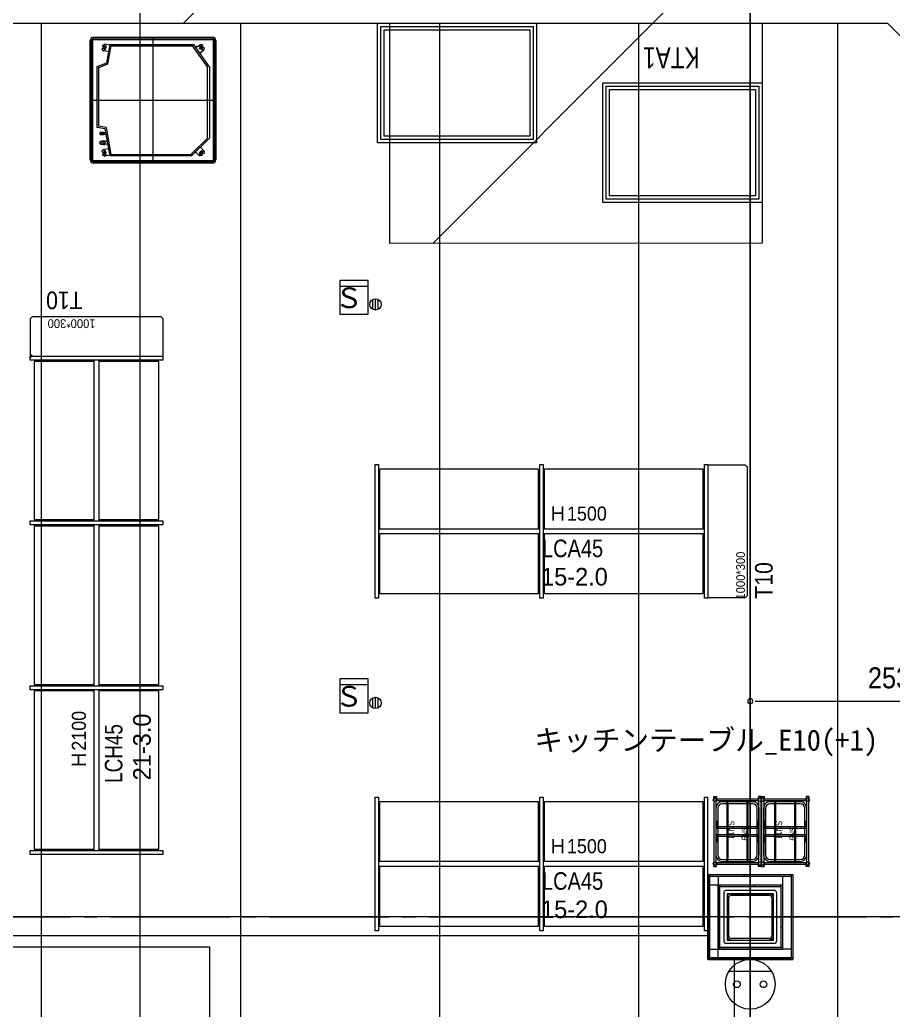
# Model space of a CAD drawing. Units: millimetres at full size, sheet at 1:100. Extents: x 3352 to 127672, y -40372 to 101181.
# Drawn here: x 46466 to 53047, y -10166 to -2707 of the extents above; entities that cross this region are included whole.
import ezdxf
from ezdxf.enums import TextEntityAlignment as Align

# ---------------------------------------------------------------- set-up
doc = ezdxf.new("R2010")
doc.units = ezdxf.units.MM
doc.header["$LTSCALE"] = 100
doc.linetypes.add('CHAIN2', pattern=[12, 9, -1, 1, -1])
doc.layers.add('0-0', color=134, linetype='Continuous', lineweight=18)
doc.styles.add('Geneva', font='')
doc.styles.add('MS UI Gothic', font='')
doc.styles.add('ＭＳ ゴシック', font='')
doc.styles.get('Geneva').set_extended_font_data('Geneva')
doc.styles.get('MS UI Gothic').set_extended_font_data('MS UI Gothic')
doc.styles.get('ＭＳ ゴシック').set_extended_font_data('MS Gothic')

msp = doc.modelspace()

# ---------------------------------------------------------------- linework, layer by layer
at = {"layer": '0-0', "color": 47}
for p, q in [((47369.8, 13184.6), (47369.8, -34300.8)), ((51969.8, 11057), (51969.8, -18478.1)), ((46996.3, -3761.5), (46996.1, -2864.1)), ((47021.1, -2839.1), (47918.7, -2839.1)), ((47121.3, -3032.2), (47145.9, -2892.9)), ((47145.9, -2892.9), (47774, -2892.9)), ((47774, -2892.9), (47897.4, -3069.2)), ((47943.7, -2864.1), (47943.7, -3761.8)), ((47049.9, -3058.2), (47121.3, -3032.2)), ((47049.9, -3518.1), (47049.9, -3058.2)), ((47897.4, -3595.4), (47897.4, -3069.2)), ((47109.9, -3528.7), (47049.9, -3518.1)), ((47145.9, -3732.9), (47109.9, -3528.7)), ((47897.4, -3595.4), (47759.8, -3732.9)), ((47918.7, -3786.8), (47021.3, -3786.5)), ((47759.8, -3732.9), (47145.9, -3732.9)), ((51649.8, -9143.3), (51649.8, -9783.3)), ((51649.8, -9143.3), (52289.8, -9143.3)), ((51662.3, -9155.8), (51662.3, -9770.8)), ((51662.3, -9155.8), (52277.3, -9155.8)), ((52277.3, -9155.8), (52277.3, -9770.8)), ((52289.8, -9143.3), (52289.8, -9783.3)), ((51727.3, -9220.8), (51727.3, -9705.8)), ((51727.3, -9220.8), (52212.3, -9220.8)), ((52212.3, -9220.8), (52212.3, -9705.8)), ((51806.8, -9320.3), (51806.8, -9606.3)), ((51826.8, -9288.3), (52112.8, -9288.3)), ((51826.8, -9300.3), (52112.8, -9300.3)), ((52132.8, -9320.3), (52132.8, -9606.3)), ((52112.8, -9626.3), (51826.8, -9626.3)), ((51727.3, -9705.8), (52212.3, -9705.8)), ((51649.8, -9783.3), (52289.8, -9783.3)), ((51662.3, -9770.8), (52277.3, -9770.8))]:
    msp.add_line(p, q, dxfattribs=at)
at = {"layer": '0-0'}
for p, q in [((51969.8, -18478.1), (51969.8, 11057)), ((34258.6, -2733.3), (53005.2, -2733.3)), ((34258.6, -2733.3), (53005.2, -2733.3)), ((34258.6, -2733.3), (53005.2, -2733.3)), ((50360.4, -2733.3), (50360.4, -3633.3)), ((52035.4, -4058.3), (50885.4, -4058.3)), ((52010.4, -4033.3), (50910.4, -4033.3)), ((48878.6, -4712.7), (49090.7, -4712.7)), ((49125, -4887.3), (49125, -4813.8)), ((49146.2, -4893), (49146.2, -4808.1)), ((49167.4, -4887.3), (49167.4, -4813.8)), ((47024.8, -5267.5), (47024.8, -6483.5)), ((47064.8, -6483.5), (47064.8, -5267.5)), ((49142.8, -6057.1), (49167.8, -6057.1)), ((49167.8, -6057.1), (49167.8, -7062.1)), ((46574.8, -6471.5), (47024.8, -6471.5)), ((47024.8, -6508.5), (47024.8, -7724.5)), ((47064.8, -7724.5), (47064.8, -6508.5)), ((49167.8, -6539.6), (50383.8, -6539.6)), ((50408.8, -6539.6), (51624.8, -6539.6)), ((50383.8, -6579.6), (49167.8, -6579.6)), ((49179.8, -7029.6), (49179.8, -6579.6)), ((51624.8, -6579.6), (50408.8, -6579.6)), ((50420.8, -7029.6), (50420.8, -6579.6)), ((46574.8, -7712.5), (47024.8, -7712.5)), ((47024.8, -7749.5), (47024.8, -8965.5)), ((47064.8, -7712.5), (47514.8, -7712.5)), ((47064.8, -8965.5), (47064.8, -7749.5)), ((48878.6, -7713.7), (49090.7, -7713.7)), ((49125, -7888.3), (49125, -7814.8)), ((49146.2, -7894), (49146.2, -7809.1)), ((49167.4, -7888.3), (49167.4, -7814.8)), ((52046, -7839.6), (54429, -7839.6)), ((51624.8, -8562.1), (51649.8, -8562.1)), ((51649.8, -9783.3), (51649.8, -8562.1)), ((52032.9, -8575.6), (51714.1, -8575.6)), ((51714.5, -8566.1), (51716.5, -8566.1)), ((52032.4, -8556.6), (52032.4, -8572.3)), ((52054.4, -8559.1), (52052.4, -8559.1)), ((52052.4, -8566.1), (52054.4, -8566.1)), ((52054.4, -8572.3), (52054.4, -8556.6)), ((52392.8, -8575.6), (52074, -8575.6)), ((52074.4, -8566.1), (52076.4, -8566.1)), ((52412.3, -8566.1), (52414.3, -8566.1)), ((49179.8, -9044.6), (49179.8, -8594.6)), ((51710.5, -8645.6), (51710.5, -8995.6)), ((51714.1, -8585.6), (52032.9, -8585.6)), ((51725.5, -8645.6), (51725.5, -8995.6)), ((51986.5, -8595.6), (51760.5, -8595.6)), ((51986.5, -8610.6), (51760.5, -8610.6)), ((51793.5, -8585.6), (51793.5, -9055.6)), ((51803.5, -9055.6), (51803.5, -8585.6)), ((51943.5, -8585.6), (51943.5, -9055.6)), ((51953.5, -9055.6), (51953.5, -8585.6)), ((52021.5, -8995.6), (52021.5, -8645.6)), ((52036.5, -8995.6), (52036.5, -8645.6)), ((52070.4, -8645.6), (52070.4, -8995.6)), ((52074, -8585.6), (52392.8, -8585.6)), ((52085.4, -8645.6), (52085.4, -8995.6)), ((52346.4, -8595.6), (52120.4, -8595.6)), ((52346.4, -8610.6), (52120.4, -8610.6)), ((52153.4, -8585.6), (52153.4, -9055.6)), ((52163.4, -9055.6), (52163.4, -8585.6)), ((52303.4, -8585.6), (52303.4, -9055.6)), ((52313.4, -9055.6), (52313.4, -8585.6)), ((52381.4, -8995.6), (52381.4, -8645.6)), ((52396.4, -8995.6), (52396.4, -8645.6)), ((46574.8, -8953.5), (47024.8, -8953.5)), ((49167.8, -9044.6), (50383.8, -9044.6)), ((50383.8, -9084.6), (49167.8, -9084.6)), ((49179.8, -9534.6), (49179.8, -9084.6)), ((50408.8, -9044.6), (51624.8, -9044.6)), ((51624.8, -9084.6), (50408.8, -9084.6)), ((50420.8, -9534.6), (50420.8, -9084.6)), ((52032.9, -9055.6), (51714.1, -9055.6)), ((51714.1, -9065.6), (52032.9, -9065.6)), ((51714.5, -9082.1), (51716.5, -9082.1)), ((51760.5, -9030.6), (51986.5, -9030.6)), ((51760.5, -9045.6), (51986.5, -9045.6)), ((52054.4, -9075.1), (52052.4, -9075.1)), ((52052.4, -9082.1), (52054.4, -9082.1)), ((52054.4, -9084.6), (52054.4, -9069)), ((52392.8, -9055.6), (52074, -9055.6)), ((52074, -9065.6), (52392.8, -9065.6)), ((52074.4, -9082.1), (52076.4, -9082.1)), ((52120.4, -9030.6), (52346.4, -9030.6)), ((52120.4, -9045.6), (52346.4, -9045.6)), ((52412.3, -9082.1), (52414.3, -9082.1)), ((51649.8, -9143.3), (52289.8, -9143.3)), ((51649.8, -9155.8), (51662.3, -9155.8)), ((51662.3, -9155.8), (51662.3, -9143.3)), ((51662.3, -9770.8), (51662.3, -9155.8)), ((51662.3, -9155.8), (52277.3, -9155.8)), ((51727.3, -9155.8), (51727.3, -9220.8)), ((51929.4, -9155.8), (51916.9, -9143.3)), ((52212.3, -9155.8), (52212.3, -9220.8)), ((52277.3, -9150.2), (52270.4, -9143.3)), ((52277.3, -9143.3), (52277.3, -9155.8)), ((52277.3, -9155.8), (52277.3, -9770.8)), ((52289.8, -9143.3), (52289.8, -9783.3)), ((51662.3, -9220.8), (51727.3, -9220.8)), ((51727.3, -9705.8), (51727.3, -9220.8)), ((51727.3, -9220.8), (52212.3, -9220.8)), ((51727.3, -9233.3), (51739.8, -9233.3)), ((51739.8, -9220.8), (51739.8, -9233.3)), ((51739.8, -9693.3), (51739.8, -9233.3)), ((51739.8, -9233.3), (52199.8, -9233.3)), ((52006.9, -9233.3), (51994.4, -9220.8)), ((52199.8, -9220.8), (52199.8, -9233.3)), ((52199.8, -9233.3), (52199.8, -9693.3)), ((52212.3, -9220.8), (52212.3, -9705.8)), ((51739.8, -9300), (51727.3, -9312.5)), ((51769.8, -9283.3), (51769.8, -9643.3)), ((52149.8, -9263.3), (51789.8, -9263.3)), ((52169.8, -9643.3), (52169.8, -9283.3)), ((91067.1, -9463.3), (18347.6, -9463.3)), ((91067.1, -9463.3), (18347.6, -9463.3)), ((91067.1, -9463.3), (18347.6, -9463.3)), ((91067.1, -9463.3), (18347.6, -9463.3)), ((91067.1, -9463.3), (18347.6, -9463.3)), ((91067.1, -9463.3), (18347.6, -9463.3)), ((52277.3, -9469.6), (52289.8, -9457.1)), ((52199.8, -9547.1), (52212.3, -9534.6)), ((51727.3, -9693.3), (51739.8, -9693.3)), ((52199.8, -9693.3), (51739.8, -9693.3)), ((51739.8, -9705.8), (51739.8, -9693.3)), ((52149.8, -9663.3), (51789.8, -9663.3)), ((52212.3, -9693.3), (52199.8, -9693.3)), ((51662.3, -9705.8), (51727.3, -9705.8)), ((52212.3, -9705.8), (51727.3, -9705.8)), ((51727.3, -9770.8), (51727.3, -9705.8)), ((52277.3, -9705.8), (52212.3, -9705.8)), ((51662.3, -9770.8), (51649.8, -9770.8)), ((52289.8, -9783.3), (51649.8, -9783.3)), ((52277.3, -9770.8), (51662.3, -9770.8)), ((51662.3, -9783.3), (51662.3, -9770.8)), ((52289.8, -9770.8), (52277.3, -9770.8))]:
    msp.add_line(p, q, dxfattribs=at)
at = {"layer": '0-0', "linetype": 'CHAIN2'}
for p, q in [((51969.8, 11057), (51969.8, -18478.1)), ((18347.6, -9463.3), (91067.1, -9463.3)), ((18347.6, -9463.3), (91067.1, -9463.3))]:
    msp.add_line(p, q, dxfattribs=at)
at = {"layer": '0-0', "color": 253}
for p, q in [((47699.9, -2733.3), (49799.9, -633.3)), ((51943.5, -8877.9), (51953.5, -8867.9))]:
    msp.add_line(p, q, dxfattribs=at)
at = {"layer": '0-0', "color": 140}
for p, q in [((47699.9, -2733.3), (49799.9, -633.3)), ((51235.4, -2733.3), (53335.4, -633.3))]:
    msp.add_line(p, q, dxfattribs=at)
at = {"layer": '0-0', "color": 254}
for p, q in [((46630.5, -14593.3), (46630.5, -2733.3)), ((48130.5, -14593.3), (48130.5, -2733.3)), ((49630.5, -14593.3), (49630.5, -2733.3)), ((51130.5, -14593.3), (51130.5, -2733.3)), ((52630.5, -14593.3), (52630.5, -2733.3)), ((46545.8, -5224.3), (46563.9, -5242.5))]:
    msp.add_line(p, q, dxfattribs=at)
at = {"layer": '0-0', "color": 3}
for p, q in [((49577.9, -4390.8), (51235.4, -2733.3)), ((43289.8, -9603.3), (51649.8, -9603.3)), ((51849.8, -9783.3), (51849.8, -14593.3))]:
    msp.add_line(p, q, dxfattribs=at)
at = {"layer": '0-0', "color": 4}
for p, q in [((47007, -3761), (47007, -2865.1)), ((47022, -2850.1), (47917.7, -2850.1)), ((47090.5, -2908.7), (47092.6, -2896.9)), ((47092.5, -2909), (47090.5, -2908.7)), ((47092.6, -2896.9), (47094.6, -2897.2)), ((47112, -2897.9), (47105, -2937.4)), ((47144.9, -2898.5), (47107.1, -2891.8)), ((47130.6, -3040), (47154.7, -2903.4)), ((47154.7, -2903.4), (47768.5, -2903.4)), ((47469.9, -3786.6), (47469.9, -2839.1)), ((47879.4, -3061.8), (47768.5, -2903.4)), ((47802.3, -2909), (47803.9, -2907.8)), ((47803.9, -2907.8), (47822.3, -2895)), ((47820.7, -2903), (47842.8, -2934.7)), ((47826, -2894.1), (47834.4, -2895.6)), ((47833.5, -2910.9), (47831.5, -2908)), ((47837.5, -2893.4), (47844.4, -2903.3)), ((47932.7, -2865.1), (47932.7, -3761)), ((47086.5, -2931.3), (47088.6, -2919.5)), ((47095.1, -2939), (47090.2, -2932)), ((47090.6, -2919.9), (47101.7, -2921.8)), ((47118.8, -2919.3), (47093, -2914.7)), ((47136.2, -2947.7), (47098.4, -2941)), ((47101.7, -2921.8), (47101.1, -2925.3)), ((47112.9, -2927.4), (47116, -2909.6)), ((47801.9, -2909.2), (47790.8, -2917)), ((47844.1, -2910.2), (47818.4, -2928.2)), ((47819.5, -2958), (47851, -2935.9)), ((47821.7, -2914.9), (47832, -2929.7)), ((47854.5, -2924.3), (47853, -2932.7)), ((47856, -2923.3), (47854.5, -2924.3)), ((47060.4, -3065.6), (47130.6, -3040)), ((47060.4, -3509.3), (47060.4, -3065.6)), ((47879.4, -3598.5), (47879.4, -3061.8)), ((46996.2, -3312.9), (47943.7, -3312.9)), ((47118.9, -3519.6), (47060.4, -3509.3)), ((47072.6, -3556.6), (47069.9, -3559.3)), ((47069.9, -3559.3), (47069.9, -3567.3)), ((47074.7, -3556.6), (47072.6, -3556.6)), ((47075.9, -3555.4), (47074.7, -3556.6)), ((47074.7, -3556.6), (47074.7, -3570.1)), ((47074.7, -3570.1), (47075.9, -3571.3)), ((47086.4, -3555.4), (47075.9, -3555.4)), ((47075.9, -3571.3), (47086.4, -3571.3)), ((47086.6, -3561.3), (47086.4, -3559.1)), ((47086.4, -3559.1), (47086.4, -3567.6)), ((47086.4, -3567.3), (47086.6, -3565.3)), ((47086.4, -3567.6), (47086.4, -3571.8)), ((47086.4, -3571.8), (47087.1, -3571.8)), ((47087.1, -3563.3), (47086.6, -3561.3)), ((47087.1, -3554.8), (47096.6, -3554.8)), ((47087.1, -3571.8), (47096.6, -3571.8)), ((47097.4, -3554.8), (47096.6, -3554.8)), ((47097.4, -3559.4), (47097.1, -3561.4)), ((47097.2, -3565.4), (47097.4, -3567.6)), ((47097.4, -3554.8), (47097.4, -3559.1)), ((47115.1, -3558.6), (47097.4, -3558.6)), ((47097.4, -3559.1), (47097.4, -3559.4)), ((47097.4, -3559.1), (47097.4, -3567.6)), ((47097.4, -3567.6), (47097.4, -3571.8)), ((47097.4, -3568.1), (47116.8, -3568.1)), ((47154.7, -3722.4), (47118.9, -3519.6)), ((47072.6, -3623.5), (47069.9, -3626.2)), ((47069.9, -3626.2), (47069.9, -3639.7)), ((47069.9, -3639.7), (47072.6, -3642.5)), ((47072.6, -3642.5), (47075.9, -3642.5)), ((47075.9, -3623.5), (47075.9, -3628.4)), ((47075.9, -3628.4), (47075.9, -3642.5)), ((47075.9, -3642.5), (47077.5, -3644.1)), ((47092.9, -3621.9), (47077.5, -3621.9)), ((47077.5, -3621.9), (47077.5, -3644.1)), ((47077.5, -3644.1), (47092.9, -3644.1)), ((47093.9, -3619.3), (47092.9, -3621)), ((47092.9, -3622.7), (47092.9, -3621)), ((47092.9, -3622.7), (47092.9, -3633.2)), ((47092.9, -3632.7), (47093.2, -3629.5)), ((47092.9, -3633.2), (47092.9, -3643.5)), ((47092.9, -3645), (47093.9, -3646.7)), ((47093.2, -3629.5), (47093.9, -3626.3)), ((47093.9, -3619.1), (47093.9, -3619.3)), ((47093.9, -3626.3), (47105.8, -3626.3)), ((47093.9, -3640.1), (47105.8, -3640.1)), ((47093.9, -3646.9), (47105.8, -3646.9)), ((47105.8, -3619.3), (47105.8, -3619.1)), ((47105.8, -3626.3), (47106.6, -3629.7)), ((47106.9, -3621), (47105.9, -3619.3)), ((47105.9, -3646.7), (47106.9, -3645)), ((47106.6, -3629.7), (47106.9, -3633.2)), ((47106.9, -3621), (47106.9, -3622.7)), ((47106.9, -3622.7), (47106.9, -3633.2)), ((47107.6, -3625.1), (47106.9, -3624.3)), ((47126.8, -3625.1), (47106.9, -3625.1)), ((47106.9, -3633.2), (47106.9, -3643.5)), ((47106.9, -3640.9), (47129.6, -3640.9)), ((47106.9, -3643.5), (47106.9, -3645)), ((47755.4, -3722.4), (47879.4, -3598.5)), ((47086.5, -3694.6), (47088.5, -3694.2)), ((47088.6, -3706.4), (47086.5, -3694.6)), ((47088.5, -3694.2), (47090.2, -3693.9)), ((47090.6, -3706), (47088.6, -3706.4)), ((47090.2, -3693.9), (47095.1, -3686.9)), ((47090.5, -3717.2), (47092.5, -3716.9)), ((47092.6, -3729), (47090.5, -3717.2)), ((47101.7, -3704.1), (47090.6, -3706)), ((47119.3, -3706.6), (47095.4, -3710.8)), ((47136.2, -3678.2), (47098.4, -3684.9)), ((47101.1, -3700.6), (47101.7, -3704.1)), ((47105.1, -3689), (47112, -3727.8)), ((47144.9, -3727.4), (47107.1, -3734.1)), ((47116, -3716.3), (47112.9, -3698.5)), ((47154.7, -3722.4), (47186.9, -3722.4)), ((47186.9, -3722.4), (47755.4, -3722.4)), ((47791.1, -3701.7), (47818.2, -3728.9)), ((47845.6, -3693.1), (47818.3, -3720.4)), ((47833.8, -3696.4), (47821.1, -3709.1)), ((47823.3, -3698.6), (47840.1, -3715.4)), ((47826.4, -3666.3), (47853.6, -3693.5)), ((47829.6, -3717.6), (47832.1, -3715.1)), ((47832.1, -3715.1), (47840.1, -3723.1)), ((47841.5, -3724.5), (47833, -3733)), ((47839.9, -3707.3), (47842.3, -3704.9)), ((47847.8, -3715.3), (47839.9, -3707.3)), ((47840.1, -3723.1), (47841.5, -3724.5)), ((47849.3, -3716.7), (47847.8, -3715.3)), ((47857.7, -3708.3), (47849.3, -3716.7)), ((47855.1, -3697), (47855.1, -3705.6)), ((47855.1, -3705.6), (47856.3, -3706.8)), ((47856.3, -3706.8), (47857.7, -3708.3)), ((47917.7, -3776), (47022, -3776)), ((47830.3, -3730.3), (47821.8, -3730.3)), ((51769.8, -9283.3), (51769.8, -9643.3)), ((52149.8, -9263.3), (51789.8, -9263.3)), ((52169.8, -9643.3), (52169.8, -9283.3)), ((52149.8, -9663.3), (51789.8, -9663.3))]:
    msp.add_line(p, q, dxfattribs=at)
at = {"layer": '0-0', "color": 8}
for p, q in [((46542.3, -5255.6), (46555.4, -5242.5)), ((52007.9, -7839.6), (52046, -7839.6)), ((52051.8, -8571.6), (52052.4, -8571))]:
    msp.add_line(p, q, dxfattribs=at)
at = {"layer": '0-0', "color": 6}
for p, q in [((43289.8, -9603.3), (51649.8, -9603.3)), ((51849.8, -9783.3), (51849.8, -14593.3))]:
    msp.add_line(p, q, dxfattribs=at)
at = {"layer": '0-0', "color": 230}
msp.add_line((51811.2, -9870.8), (52128.4, -9870.8), dxfattribs=at)
at = {"layer": '0-0', "color": 150}
msp.add_lwpolyline([(34258.6, -2733.3), (53005.2, -2733.3), (54505.2, -4233.3), (54505.2, -14593.3), (56605.2, -14593.3), (56605.2, -2733.3), (54505.2, -633.3), (32775.8, -633.3)], dxfattribs=at)
at = {"layer": '0-0'}
for points in [[(34258.6, -2733.3), (53005.2, -2733.3), (54505.2, -4233.3), (54505.2, -14593.3), (32755.8, -14593.3), (32755.8, -4236.2)], [(50360.4, -3633.3), (49160.4, -3633.3), (49160.4, -2733.3)], [(52060.4, -4083.3), (50860.4, -4083.3), (50860.4, -3183.3), (52060.4, -3183.3)], [(50885.4, -4058.3), (50885.4, -3208.3), (52035.4, -3208.3), (52035.4, -4058.3)], [(50910.4, -4033.3), (50910.4, -3233.3), (52010.4, -3233.3), (52010.4, -4033.3)], [(46545.8, -5242.5), (46545.8, -4957.5), (46560.8, -4942.5), (47528.8, -4942.5), (47543.8, -4957.5), (47543.8, -5242.5)], [(47024.8, -5279.5), (46574.8, -5279.5), (46574.8, -6471.5)], [(47064.8, -6471.5), (47514.8, -6471.5), (47514.8, -5279.5), (47064.8, -5279.5)], [(49167.8, -7062.1), (49142.8, -7062.1), (49142.8, -6057.1)], [(49179.8, -6539.6), (49179.8, -6089.6), (50371.8, -6089.6), (50371.8, -6539.6)], [(50420.8, -6539.6), (50420.8, -6089.6), (51612.8, -6089.6), (51612.8, -6539.6)], [(51649.8, -7058.6), (51934.8, -7058.6), (51949.8, -7043.6), (51949.8, -6075.6), (51934.8, -6060.6), (51649.8, -6060.6)], [(47024.8, -6520.5), (46574.8, -6520.5), (46574.8, -7712.5)], [(47514.8, -7712.5), (47514.8, -6520.5), (47064.8, -6520.5)], [(50371.8, -6579.6), (50371.8, -7029.6), (49179.8, -7029.6)], [(51612.8, -6579.6), (51612.8, -7029.6), (50420.8, -7029.6)], [(47024.8, -7761.5), (46574.8, -7761.5), (46574.8, -8953.5)], [(47064.8, -8953.5), (47514.8, -8953.5), (47514.8, -7761.5), (47064.8, -7761.5)], [(51649.8, -9567.1), (51624.8, -9567.1), (51624.8, -8562.1)], [(51694.5, -8559.1), (51692.5, -8559.1), (51692.5, -8566.1), (51694.5, -8566.1)], [(51694.5, -8572.3), (51694.5, -8556.6), (51714.5, -8556.6), (51714.5, -8572.3)], [(51716.5, -8566.1), (51716.5, -8559.1), (51714.5, -8559.1)], [(52032.4, -8559.1), (52030.4, -8559.1), (52030.4, -8566.1), (52032.4, -8566.1)], [(52052.4, -8572.3), (52052.4, -8556.6), (52032.4, -8556.6)], [(52054.4, -8556.6), (52074.4, -8556.6), (52074.4, -8572.3)], [(52076.4, -8566.1), (52076.4, -8559.1), (52074.4, -8559.1)], [(52392.3, -8559.1), (52390.3, -8559.1), (52390.3, -8566.1), (52392.3, -8566.1)], [(52412.3, -8572.3), (52412.3, -8556.6), (52392.3, -8556.6), (52392.3, -8572.3)], [(52414.3, -8566.1), (52414.3, -8559.1), (52412.3, -8559.1)], [(49179.8, -8594.6), (50371.8, -8594.6), (50371.8, -9044.6)], [(50420.8, -9044.6), (50420.8, -8594.6), (51612.8, -8594.6), (51612.8, -9044.6)], [(50371.8, -9084.6), (50371.8, -9534.6), (49179.8, -9534.6)], [(51612.8, -9084.6), (51612.8, -9534.6), (50420.8, -9534.6)], [(51694.5, -9075.1), (51692.5, -9075.1), (51692.5, -9082.1), (51694.5, -9082.1)], [(51694.5, -9069), (51694.5, -9084.6), (51714.5, -9084.6), (51714.5, -9069)], [(51716.5, -9082.1), (51716.5, -9075.1), (51714.5, -9075.1)], [(52032.4, -9075.1), (52030.4, -9075.1), (52030.4, -9082.1), (52032.4, -9082.1)], [(52052.4, -9069), (52052.4, -9084.6), (52032.4, -9084.6), (52032.4, -9069)], [(52054.4, -9084.6), (52074.4, -9084.6), (52074.4, -9069)], [(52076.4, -9082.1), (52076.4, -9075.1), (52074.4, -9075.1)], [(52392.3, -9075.1), (52390.3, -9075.1), (52390.3, -9082.1), (52392.3, -9082.1)], [(52412.3, -9069), (52412.3, -9084.6), (52392.3, -9084.6), (52392.3, -9069)], [(52414.3, -9082.1), (52414.3, -9075.1), (52412.3, -9075.1)]]:
    msp.add_lwpolyline(points, dxfattribs=at)
for points in [[(50335.4, -3608.3), (49185.4, -3608.3), (49185.4, -2758.3), (50335.4, -2758.3)], [(50310.4, -3583.3), (49210.4, -3583.3), (49210.4, -2783.3), (50310.4, -2783.3)], [(48878.6, -4670.2), (48878.6, -4924.8), (49090.7, -4924.8), (49090.7, -4670.2)], [(47547.3, -5267.5), (47547.3, -5242.5), (46542.3, -5242.5), (46542.3, -5267.5)], [(50383.8, -6057.1), (50408.8, -6057.1), (50408.8, -7062.1), (50383.8, -7062.1)], [(51624.8, -6057.1), (51649.8, -6057.1), (51649.8, -7062.1), (51624.8, -7062.1)], [(47547.3, -6508.5), (47547.3, -6483.5), (46542.3, -6483.5), (46542.3, -6508.5)], [(48878.6, -7671.3), (48878.6, -7925.8), (49090.7, -7925.8), (49090.7, -7671.3)], [(47547.3, -7749.5), (47547.3, -7724.5), (46542.3, -7724.5), (46542.3, -7749.5)], [(49142.8, -8562.1), (49167.8, -8562.1), (49167.8, -9567.1), (49142.8, -9567.1)], [(50383.8, -8562.1), (50408.8, -8562.1), (50408.8, -9567.1), (50383.8, -9567.1)], [(51714.1, -9070.6), (51714.1, -8570.6), (51695, -8570.6), (51695, -9070.6)], [(52052, -9070.6), (52052, -8570.6), (52032.9, -8570.6), (52032.9, -9070.6)], [(52074, -9070.6), (52074, -8570.6), (52054.9, -8570.6), (52054.9, -9070.6)], [(52411.9, -9070.6), (52411.9, -8570.6), (52392.8, -8570.6), (52392.8, -9070.6)], [(51724.9, -8785.6), (51720.4, -8744.6), (51710.5, -8745.6), (51716, -8795.6), (52031, -8795.6), (52036.5, -8745.6), (52026.5, -8744.6), (52022, -8785.6)], [(52084.8, -8785.6), (52080.3, -8744.6), (52070.4, -8745.6), (52075.9, -8795.6), (52390.9, -8795.6), (52396.4, -8745.6), (52386.4, -8744.6), (52381.9, -8785.6)], [(51710.5, -8895.6), (51720.4, -8896.7), (51724.9, -8855.6), (52022, -8855.6), (52026.5, -8896.7), (52036.5, -8895.6), (52031, -8845.6), (51716, -8845.6)], [(52070.4, -8895.6), (52080.3, -8896.7), (52084.8, -8855.6), (52381.9, -8855.6), (52386.4, -8896.7), (52396.4, -8895.6), (52390.9, -8845.6), (52075.9, -8845.6)], [(47547.3, -8990.5), (47547.3, -8965.5), (46542.3, -8965.5), (46542.3, -8990.5)], [(51794.8, -9288.3), (51794.8, -9638.3), (52144.8, -9638.3), (52144.8, -9288.3)]]:
    msp.add_lwpolyline(points, close=True, dxfattribs=at)
at = {"layer": '0-0', "color": 150}
msp.add_lwpolyline([(52060.4, -2733.3), (52060.4, -4390.6), (49253.9, -4390.8), (49253.9, -2733.3)], close=True, dxfattribs=at)
at = {"layer": '0-0', "color": 47}
msp.add_lwpolyline([(47014.9, -2857.9), (47014.9, -3767.9), (47924.9, -3767.9), (47924.9, -2857.9)], close=True, dxfattribs=at)
at = {"layer": '0-0', "color": 4}
for points in [[(47104.2, -2907.5), (47103.6, -2911), (47092.5, -2909)], [(47094.6, -2897.2), (47096.3, -2897.5), (47103.3, -2892.6)], [(47844.4, -2903.3), (47842.8, -2904.4), (47833.5, -2910.9)], [(47834.4, -2895.6), (47835.9, -2894.6), (47837.5, -2893.4)], [(47090.2, -2932), (47088.5, -2931.7), (47086.5, -2931.3)], [(47841.8, -2922.8), (47839.8, -2919.9), (47849.1, -2913.4)], [(47849.1, -2913.4), (47850.7, -2912.3), (47857.6, -2922.1)], [(47069.9, -3567.3), (47072.6, -3570.1), (47074.7, -3570.1)], [(47075.9, -3555.4), (47075.9, -3563.3), (47075.9, -3571.3)], [(47087.1, -3571.8), (47086.6, -3569.8), (47086.4, -3567.6), (47086.4, -3567.3)], [(47086.6, -3565.3), (47087.1, -3563.3), (47096.6, -3563.3)], [(47096.6, -3554.8), (47097.2, -3556.9), (47097.4, -3559.1)], [(47097.1, -3561.4), (47096.6, -3563.3), (47097.2, -3565.4)], [(47097.4, -3567.6), (47097.4, -3567.9), (47097.1, -3569.9), (47096.6, -3571.8), (47097.4, -3571.8)], [(47092.9, -3622.7), (47092.9, -3622.4), (47093.2, -3620.8), (47093.9, -3619.1), (47105.8, -3619.1), (47106.6, -3620.9), (47106.9, -3622.7)], [(47093.9, -3626.3), (47093.2, -3624.5), (47092.9, -3622.7)], [(47093.9, -3640.1), (47093.2, -3636.7), (47092.9, -3633.2), (47092.9, -3632.7)], [(47092.9, -3643.5), (47092.9, -3642.7), (47093.9, -3640.1)], [(47093.9, -3646.9), (47093.5, -3646.1), (47093, -3644.8), (47092.9, -3643.5), (47092.9, -3645)], [(47106.9, -3622.7), (47106.9, -3623), (47106.5, -3624.6), (47105.8, -3626.3)], [(47106.9, -3633.2), (47106.9, -3633.7), (47106.5, -3636.9), (47105.8, -3640.1)], [(47105.8, -3640.1), (47106.8, -3642.7), (47106.9, -3643.5)], [(47106.9, -3643.5), (47106.7, -3644.8), (47106.2, -3646.1), (47105.8, -3646.9)], [(47092.5, -3716.9), (47103.6, -3714.9), (47104.2, -3718.4)], [(47103.3, -3733.3), (47096.3, -3728.4), (47094.6, -3728.7), (47092.6, -3729)], [(47833, -3733), (47831.6, -3731.6), (47830.3, -3730.3)]]:
    msp.add_lwpolyline(points, dxfattribs=at)
msp.add_lwpolyline([(47086.4, -3559.1), (47086.4, -3558.8), (47086.6, -3556.8), (47087.1, -3554.8), (47086.4, -3554.8)], close=True, dxfattribs=at)
at = {"layer": '0-0', "color": 1}
msp.add_lwpolyline([(45894.8, -9689.6), (47894.8, -9689.6), (47894.8, -14989.6), (45894.8, -14989.6)], close=True, dxfattribs=at)
at = {"layer": '0-0'}
for centre, radius in [((49146.2, -4850.6), 42.4), ((49146.2, -7851.6), 42.4), ((51704.5, -8580.6), 13), ((52042.4, -8580.6), 13), ((52064.4, -8580.6), 13), ((52402.3, -8580.6), 13), ((51704.5, -9060.6), 13), ((52042.4, -9060.6), 13), ((52064.4, -9060.6), 13), ((52402.3, -9060.6), 13)]:
    msp.add_circle(centre, radius, dxfattribs=at)
at = {"layer": '0-0', "color": 230}
for centre, radius in [((51969.8, -9970.8), 187.5), ((51869.8, -9970.8), 25), ((52069.8, -9970.8), 25)]:
    msp.add_circle(centre, radius, dxfattribs=at)
at = {"layer": '0-0', "color": 47}
for centre, radius, start, end in [((47021.1, -2864.1), 25, 90, 180.01728), ((47918.7, -2864.1), 25, 360, 90), ((47021.3, -3761.5), 25, 180.01728, 269.98272), ((47918.7, -3761.8), 25, 269.98272, 360), ((51826.8, -9320.3), 32, 90, 180), ((51826.8, -9320.3), 20, 90, 180), ((52112.8, -9320.3), 32, 0, 90), ((52112.8, -9320.3), 20, 0, 90), ((51826.8, -9606.3), 32, 180, 270), ((51826.8, -9606.3), 20, 180, 270), ((52112.8, -9606.3), 20, 270, 0), ((52112.8, -9606.3), 32, 270, 0)]:
    msp.add_arc(centre, radius, start, end, dxfattribs=at)
at = {"layer": '0-0', "color": 4}
for centre, radius, start, end in [((47022, -2865.1), 15, 90, 180), ((47106.2, -2896.7), 5, 80, 125), ((47110.1, -2908.6), 6, 350, 170), ((47826.6, -2911.5), 6, 35, 215), ((47825.2, -2899.1), 5, 80, 125), ((47917.7, -2865.1), 15, 360, 90), ((47099.2, -2936.1), 5, 215, 260), ((47107, -2926.3), 6, 170, 350), ((47836.9, -2926.2), 6, 215, 35), ((47848.1, -2931.8), 5, 305, 350), ((47099.2, -3689.8), 5, 100, 145), ((47107, -3699.6), 6, 10, 190), ((47110.1, -3717.3), 6, 190, 10), ((47821.8, -3725.3), 5, 225, 270), ((47825.4, -3713.3), 6, 135, 315), ((47838.1, -3700.6), 6, 315, 135), ((47850.1, -3697), 5, 360, 45), ((47022, -3761), 15, 180, 270), ((47106.2, -3729.2), 5, 235, 280), ((47917.7, -3761), 15, 270, 360), ((51789.8, -9283.3), 20, 90, 180), ((52149.8, -9283.3), 20, 0, 90), ((51789.8, -9643.3), 20, 180, 270), ((52149.8, -9643.3), 20, 270, 0)]:
    msp.add_arc(centre, radius, start, end, dxfattribs=at)
at = {"layer": '0-0', "color": 8}
for start, end in [(0, 180), (180, 0)]:
    msp.add_arc((51969.8, -7839.6), 19.1, start, end, dxfattribs=at)
at = {"layer": '0-0'}
for centre, radius, start, end in [((51760.5, -8645.6), 50, 90, 180), ((51760.5, -8645.6), 35, 90, 180), ((51986.5, -8645.6), 50, 0, 90), ((51986.5, -8645.6), 35, 0, 90), ((52120.4, -8645.6), 50, 90, 180), ((52120.4, -8645.6), 35, 90, 180), ((52346.4, -8645.6), 50, 0, 90), ((52346.4, -8645.6), 35, 0, 90), ((51760.5, -8995.6), 50, 180, 270), ((51760.5, -8995.6), 35, 180, 270), ((51986.5, -8995.6), 50, 270, 360), ((51986.5, -8995.6), 35, 270, 360), ((52120.4, -8995.6), 50, 180, 270), ((52120.4, -8995.6), 35, 180, 270), ((52346.4, -8995.6), 50, 270, 360), ((52346.4, -8995.6), 35, 270, 360), ((51789.8, -9283.3), 20, 90, 180), ((52149.8, -9283.3), 20, 0, 90), ((51789.8, -9643.3), 20, 180, 270), ((52149.8, -9643.3), 20, 270, 0)]:
    msp.add_arc(centre, radius, start, end, dxfattribs=at)

# ---------------------------------------------------------------- texts
at = {"layer": '0-0', "color": 191, "style": 'MS UI Gothic'}
for s, height, rotation, width, p in [('KTA1', 159.1, 180, 0.8, (51588, -2865.8)), ('T10', 132.6, 180, 0.9, (46939.3, -4714.1)), ('T10', 132.6, 90, 0.9, (52178.2, -7066.6)), ('SN11', 53.04, 270, 0.8, (51781.7, -8739.4)), ('SN9', 53.04, 270, 0.8, (51888.3, -8778)), ('SN11', 53.04, 270, 0.8, (52141.6, -8739.4)), ('SN9', 53.04, 270, 0.8, (52248.2, -8778))]:
    msp.add_text(s, height=height, rotation=rotation, dxfattribs=dict(at, width=width)).set_placement(p, align=Align.BOTTOM_LEFT)
at = {"layer": '0-0', "style": 'ＭＳ ゴシック'}
for s, height, p in [('Ｓ', 155.5, (48839.7, -4925.2)), ('Ｓ', 155.5, (48839.7, -7926.2)), ('キッチンテーブル_E10(+1)', 158.4, (50343.4, -8258.8))]:
    msp.add_text(s, height=height, dxfattribs=at).set_placement(p, align=Align.BOTTOM_LEFT)
at = {"layer": '0-0', "color": 8, "style": 'MS UI Gothic', "width": 0.95}
for rotation, p in [(180, (47036.6, -4942.5)), (90, (51949.8, -7073.1))]:
    msp.add_text('1000*300', height=66.3, rotation=rotation, dxfattribs=at).set_placement(p, align=Align.BOTTOM_LEFT)
at = {"layer": '0-0', "color": 5, "style": 'MS UI Gothic'}
for s, height, width, p in [('Ｈ1500', 106.1, 0.95, (50451.8, -6510.7)), ('LCA45', 132.6, 0.85, (50400.9, -6794)), ('Ｈ1500', 106.1, 0.95, (50451.8, -9015.7)), ('LCA45', 132.6, 0.85, (50400.9, -9299))]:
    msp.add_text(s, height=height, dxfattribs=dict(at, width=width)).set_placement(p, align=Align.BOTTOM_LEFT)
for p in [(50393.9, -7007.4), (50393.9, -9512.4)]:
    msp.add_text('15-2.0', height=132.6, dxfattribs=at).set_placement(p, align=Align.BOTTOM_LEFT)
at = {"layer": '0-0', "style": 'Geneva', "width": 0.9}
msp.add_text('2535', height=158.4, dxfattribs=at).set_placement((52856.8, -7789.6), align=Align.BOTTOM_LEFT)
at = {"layer": '0-0', "color": 6, "style": 'MS UI Gothic'}
for s, height, width, p in [('Ｈ2100', 106.1, 0.95, (46995.9, -8348.9)), ('LCH45', 132.6, 0.8, (47279.2, -8453.4))]:
    msp.add_text(s, height=height, rotation=90, dxfattribs=dict(at, width=width)).set_placement(p, align=Align.BOTTOM_LEFT)
msp.add_text('21-3.0', height=132.6, rotation=90, dxfattribs=at).set_placement((47492.6, -8434.8), align=Align.BOTTOM_LEFT)

doc.saveas('drawing.dxf')
